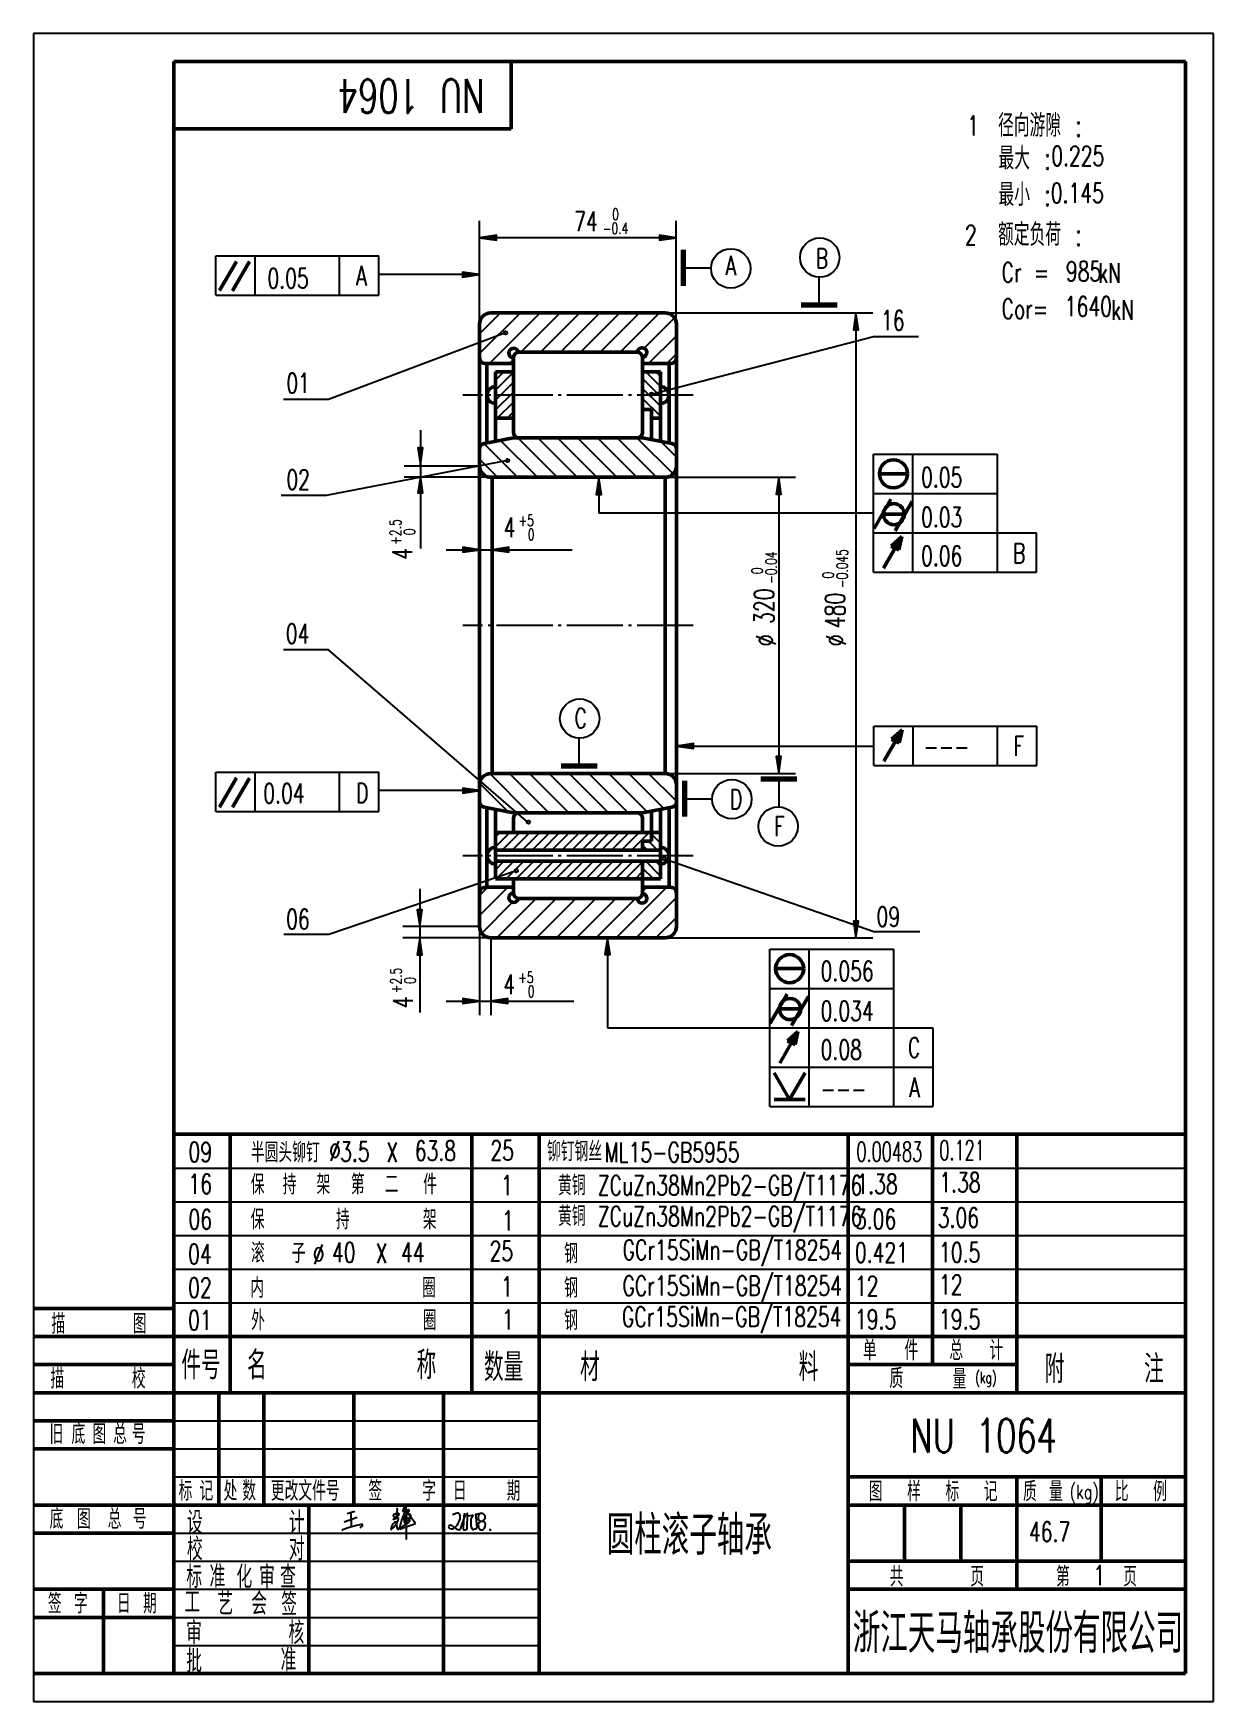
# Model space of a CAD drawing. Extents: x 0 to 210, y 0 to 297.
import ezdxf
from ezdxf.enums import TextEntityAlignment as Align

# ---------------------------------------------------------------- set-up
doc = ezdxf.new("R2010")
doc.units = 0
doc.header["$MEASUREMENT"] = 0
doc.linetypes.add('CENTER', pattern=[12.5, 10, -1, 0.5, -1])
doc.layers.get('0').update_dxf_attribs({"linetype": 'CONTINUOUS'})
doc.layers.get('DEFPOINTS').update_dxf_attribs({"linetype": 'CONTINUOUS'})
doc.layers.add('1', color=7, linetype='CONTINUOUS', lineweight=50)
doc.layers.add('粗实线', color=7, linetype='CONTINUOUS', lineweight=50)
for name, color, linetype in [('2', 7, 'CONTINUOUS'), ('3', 7, 'CENTER'), ('90', 7, 'CONTINUOUS'), ('文字', 7, 'CONTINUOUS')]:
    doc.layers.add(name, color=color, linetype=linetype)
doc.styles.add('HZ', font='txt.shx', dxfattribs={"width": 0.7, "bigfont": 'HZTXT.shx'})
doc.dimstyles.get("Standard").update_dxf_attribs({"dimtxt": 0.18, "dimasz": 0.18, "dimexe": 0.18, "dimexo": 0.0625, "dimgap": 0.09, "dimtad": 0, "dimtih": 1, "dimtoh": 1, "dimdec": 4, "dimzin": 0, "dimdsep": 46, "dimtxsty": 'Standard', "dimcen": 0.09, "dimadec": 0, "dimazin": 0, "dimtfac": 1, "dimtdec": 4, "dimtofl": 0, "dimtmove": 0, "dimatfit": 3, "dimfxl": 0, "dimtolj": 1, "dimtzin": 0, "dimarcsym": 0})

# ---------------------------------------------------------------- blocks, each defined once
blk = doc.blocks.new('BLK', base_point=(1, 0))
for points in [[(0, 0), (1, 0), (0, 0.15), (0, -0.15), (1, 0)], [(0, 0.07), (0.5, 0), (0, -0.07)]]:
    blk.add_lwpolyline(points)
blk = doc.blocks.new('*D4')
at = {"color": 0, "linetype": 'ByBlock'}
for p, q in [((112.4, 247.24), (149.35, 247.24)), ((146.35, 244.24), (146.35, 138.97)), ((112.4, 135.97), (149.35, 135.97))]:
    blk.add_line(p, q, dxfattribs=at)
at = {"layer": 'DEFPOINTS', "color": 0, "linetype": 'ByBlock'}
for p in [(112.4, 247.24), (112.4, 135.97), (146.35, 135.97)]:
    blk.add_point(p, dxfattribs=at)
at = {"color": 0, "linetype": 'ByBlock', "xscale": 3, "yscale": 3, "zscale": 3}
for p, rotation in [((146.35, 247.24), 90), ((146.35, 135.97), 270)]:
    blk.add_blockref('BLK', p, dxfattribs=dict(at, rotation=rotation))
blk = doc.blocks.new('*D3')
at = {"color": 0, "linetype": 'ByBlock'}
for p, q in [((112.4, 214.97), (135.61, 214.97)), ((132.61, 211.97), (132.61, 165.24)), ((112.4, 162.24), (135.61, 162.24))]:
    blk.add_line(p, q, dxfattribs=at)
at = {"layer": 'DEFPOINTS', "color": 0, "linetype": 'ByBlock'}
for p in [(112.4, 214.97), (112.4, 162.24), (132.61, 162.24)]:
    blk.add_point(p, dxfattribs=at)
at = {"color": 0, "linetype": 'ByBlock', "xscale": 3, "yscale": 3, "zscale": 3}
for p, rotation in [((132.61, 214.97), 90), ((132.61, 162.24), 270)]:
    blk.add_blockref('BLK', p, dxfattribs=dict(at, rotation=rotation))
blk = doc.blocks.new('*D2')
at = {"color": 0, "linetype": 'ByBlock'}
for p, q in [((-152.5, 134.63), (-152.5, 153.01)), ((-117.5, 134.63), (-117.5, 153.01)), ((-120.5, 150.01), (-149.5, 150.01))]:
    blk.add_line(p, q, dxfattribs=at)
at = {"layer": 'DEFPOINTS', "color": 0, "linetype": 'ByBlock'}
for p in [(-152.5, 150.01), (-152.5, 134.63), (-117.5, 134.63)]:
    blk.add_point(p, dxfattribs=at)
at = {"color": 0, "linetype": 'ByBlock', "xscale": 3, "yscale": 3, "zscale": 3, "rotation": 180}
blk.add_blockref('BLK', (-152.5, 150.01), dxfattribs=at)
at = {"color": 0, "linetype": 'ByBlock', "xscale": 3, "yscale": 3, "zscale": 3}
blk.add_blockref('BLK', (-117.5, 150.01), dxfattribs=at)

msp = doc.modelspace()

# ---------------------------------------------------------------- linework, layer by layer
for p, q in [((55.31452, 32.01948), (57.60089, 32.85438)), ((55.81245, 33.5), (57.16793, 33.88791)), ((56.50047, 33.75916), (56.52538, 31.07611)), ((65.09332, 33.31458), (63.94095, 32.41517)), ((63.94095, 32.41517), (64.80797, 32.73325)), ((64.5775, 32.64551), (64.08362, 33.04037)), ((64.72939, 34.29235), (64.5775, 32.64551)), ((65.90521, 34.52975), (65.66767, 33.90064)), ((65.66767, 33.90064), (65.90521, 33.95999)), ((66.85352, 33.96248), (65.90946, 32.53584)), ((67.96539, 31.68859), (66.33189, 33.89626)), ((66.33189, 33.89626), (66.33385, 32.49417)), ((66.77862, 33.87181), (66.77862, 33.87181)), ((74.59208, 33.29418), (75.1343, 33.51093)), ((76.01836, 30.70215), (76.8959, 33.33322)), ((76.57961, 33.14784), (76.45185, 30.90428)), ((76.63436, 33.25728), (76.57961, 33.14784)), ((76.8959, 33.33322), (76.74964, 33.38194)), ((77.10889, 33.42145), (77.10889, 33.20256)), ((77.10889, 33.20256), (77.2184, 33.09312)), ((77.20015, 30.83132), (77.2549, 33.45793)), ((77.2184, 33.09312), (78.1127, 33.2208)), ((78.13095, 32.96544), (77.91194, 32.61887)), ((78.75149, 33.36673), (79.62265, 33.54104)), ((78.95225, 31.08668), (78.75149, 33.36673)), ((25, 30), (89.99995, 30)), ((54.86937, 30.53135), (55.0055, 30.58106)), ((58.53868, 31.33013), (58.06113, 30.95892)), ((65.30443, 30.76654), (67.96539, 31.68859)), ((65.90946, 32.53584), (65.84191, 32.50208)), ((66.33385, 32.49417), (66.33278, 28.86073)), ((77.85718, 32.32703), (77.83893, 31.45149)), ((78.82449, 30.84956), (78.95225, 31.08668)), ((79.1862, 31.23246), (79.17867, 31.03908)), ((81.10588, 30.6854), (81.37964, 30.52123)), ((25, 25), (89.99995, 25)), ((25, 20), (89.99995, 20)), ((25, 15), (89.99995, 15)), ((25, 10), (89.99995, 10))]:
    msp.add_line(p, q)
for centre, radius, start, end in [((64.17484, 33.15446), 0.14607, 108.9005078, 231.3566021), ((65.49561, 29.29692), 4.22345, 98.0146679, 108.9005078), ((64.57262, 34.26905), 0.15849, 8.4525573, 63.0742444), ((64.85938, 32.59311), 0.14927, 25.1165159, 110.1466896), ((64.92958, 33.31695), 0.16376, 359.1714359, 98.0146679), ((84.23703, 26.55158), 19.57483, 155.9855785, 167.0616906), ((65.78692, 32.61212), 0.12301, 142.0603178, 296.5518119), ((67.14288, 31.55502), 1.84234, 97.9202994, 142.0603178), ((66.17839, 34.4066), 0.29965, 104.5678325, 155.7329048), ((65.34262, 36.90455), 2.99782, 280.8166613, 287.7523891), ((66.62249, 32.06801), 0.62325, 92.3396666, 156.205066), ((66.20256, 34.56864), 0.16213, 341.7540804, 127.8769993), ((65.89092, 36.6053), 2.58187, 278.1438691, 288.0077035), ((66.57373, 32.26964), 0.42174, 299.3725836, 86.8302727), ((66.71215, 34.00387), 0.14785, 296.7181922, 98.9713927), ((66.74093, 32.95624), 0.44869, 315.4460481, 70.7292572), ((75.39853, 33.03561), 0.54383, 16.1691007, 119.0694681), ((73.99722, 32.87036), 1.94953, 332.460007, 9.3488615), ((76.72019, 33.29354), 0.09318, 71.5750642, 202.902758), ((77.12465, 33.45711), 0.039, 246.154342, 1.1941956), ((77.20927, 33.45888), 0.04564, 358.8058044, 181.1941956), ((78.12229, 33.15366), 0.06783, 339.2267202, 98.1253977), ((80.17723, 32.37415), 2.12999, 159.2267202, 163.8830539), ((79.93106, 32.79433), 0.81759, 126.6989745, 245.1596607), ((79.74723, 32.69638), 0.81279, 70.3740262, 112.022584), ((79.62111, 32.77888), 0.79113, 341.2844619, 59.7018298), ((63.11497, 8.26412), 23.74467, 101.5909492, 109.9700076), ((58.43399, 31.41994), 0.13793, 319.371577, 130.6622652), ((65.96346, 30.20744), 2.42292, 137.0124048, 164.1275062), ((63.27505, 30.79624), 0.36541, 348.9199235, 11.6616905), ((63.69686, 30.72494), 0.06322, 179.0259282, 317.3946354), ((60.90168, 33.94096), 4.3238, 311.0887327, 341.1893868), ((64.40248, 31.73295), 0.24637, 50.3483882, 149.0956111), ((62.1475, 31.02037), 2.57541, 357.3547718, 20.5080306), ((65.03611, 30.94986), 0.31961, 188.7008982, 224.456308), ((64.91821, 30.83418), 0.15444, 224.456308, 309.5217625), ((64.87756, 32.60163), 0.1292, 334.8834841, 25.1165159), ((64.73866, 31.05183), 0.4366, 309.5217625, 344.3994333), ((78.30907, 13.2233), 21.95004, 121.6827134, 126.7739565), ((65.26073, 30.87098), 0.11321, 215.420078, 292.7068906), ((66.5167, 32.00888), 0.55875, 146.2303749, 188.9941729), ((66.11925, 32.02557), 0.18621, 213.9675398, 354.8577194), ((41.90632, 61.93425), 38.611, 309.1906386, 310.6533732), ((74.28883, 30.95865), 0.43642, 39.2816282, 162.217783), ((74.27855, 31.18208), 0.41519, 192.5394353, 247.1048652), ((74.41843, 31.5133), 0.77474, 247.1048652, 312.8995645), ((76.58108, 33.20968), 2.77837, 225.2955946, 244.4912331), ((72.36788, 33.71998), 3.78708, 312.8995645, 332.460007), ((75.70147, 31.14926), 0.54802, 234.6730877, 305.3269123), ((76.7345, 30.88818), 0.28311, 176.7408638, 283.0907307), ((62.25801, 93.14282), 64.19874, 283.0907307, 283.3751901), ((77.08054, 30.80462), 0.12255, 283.3751901, 12.5835602), ((79.19167, 31.42329), 1.35303, 178.8058266, 208.5522016), ((78.2519, 32.40403), 0.40216, 147.7091488, 191.0392829), ((78.24297, 30.90707), 0.27298, 208.5522016, 288.9694749), ((78.98971, 28.73464), 2.02421, 97.8002648, 108.9694749), ((78.6976, 30.86702), 0.12809, 277.8002648, 352.1658628), ((79.85134, 31.41506), 0.68974, 41.1882349, 195.3508845), ((79.77841, 31.20508), 0.62229, 195.4718752, 292.8675954), ((79.07554, 33.70841), 1.75416, 293.5900447, 317.5757868), ((79.37547, 31.48247), 1.06748, 307.1571451, 21.2451227)]:
    msp.add_arc(centre, radius, start, end)
at = {"layer": '1'}
for p, q in [((25, 292), (25, 5)), ((205, 292), (25, 292)), ((25, 292), (25, 5)), ((85, 280), (85, 292)), ((205, 5), (205, 292)), ((25, 280), (85, 280)), ((115.50856, 252.0402), (115.50856, 258.4402)), ((115.80856, 252.0402), (115.80856, 258.4402)), ((33.13615, 251.21145), (36.13615, 256.4076)), ((35.44561, 251.17109), (38.44561, 256.36725)), ((112.40409, 247.23661), (81.40409, 247.23661)), ((143.01981, 248.80816), (136.61981, 248.80816)), ((143.01981, 248.50816), (136.61981, 248.50816)), ((79.40415, 245.23661), (79.40415, 137.97443)), ((114.40415, 245.23661), (114.40415, 137.97443)), ((80.40409, 238.23661), (85.40409, 238.23661)), ((80.65749, 224.06121), (80.65749, 238.23661)), ((85.40409, 239.23661), (85.40409, 225.97443)), ((107.40409, 240.23661), (86.40409, 240.23661)), ((108.40409, 225.97443), (108.40409, 239.34685)), ((113.40409, 238.23661), (108.40409, 238.23661)), ((113.15069, 238.23661), (113.15069, 224.07364)), ((82.2306, 236.73661), (82.2306, 224.36387)), ((82.2306, 236.73661), (85.40409, 236.73661)), ((108.40409, 236.73661), (111.57758, 236.73661)), ((111.57758, 236.73661), (111.57758, 224.37218)), ((108.40409, 230.04894), (109.97519, 230.04894)), ((109.97519, 230.04894), (109.97519, 224.67627)), ((82.2306, 228.47443), (85.40409, 228.47443)), ((109.97519, 228.47443), (111.57758, 228.47443)), ((85.40409, 224.97443), (80.21516, 223.97611)), ((108.40409, 224.97443), (85.40409, 224.97443)), ((108.40409, 224.97443), (113.59054, 223.99017)), ((112.40409, 217.97443), (81.40409, 217.97443)), ((81.64494, 217.97443), (81.64494, 165.23661)), ((112.40415, 217.97443), (112.40415, 165.23661)), ((150.49489, 218.59371), (155.49489, 218.59371)), ((150.64608, 218.59371), (150.64608, 218.59371)), ((149.5826, 208.85806), (152.5826, 214.05421)), ((151.29159, 211.42702), (155.02953, 211.42702)), ((153.36322, 208.44239), (156.36322, 213.63854)), ((151.26157, 201.79399), (154.51157, 207.42316)), ((154.51157, 207.42316), (152.62612, 205.7234)), ((152.62612, 205.7234), (154.00872, 205.06458)), ((153.90364, 206.40498), (153.04797, 205.56499)), ((153.93366, 206.44072), (153.67846, 205.26117)), ((154.51157, 207.42316), (154.00872, 205.06458)), ((151.32161, 167.40153), (154.57161, 173.03069)), ((154.57161, 173.03069), (152.68617, 171.33093)), ((154.57161, 173.03069), (154.06877, 170.67211)), ((152.68617, 171.33093), (154.06877, 170.67211)), ((153.96369, 172.01251), (153.10802, 171.17252)), ((153.99371, 172.04825), (153.73851, 170.8687)), ((100.31127, 166.73644), (93.91127, 166.73644)), ((100.31127, 166.43644), (93.91127, 166.43644)), ((33.13615, 159.25391), (36.13615, 164.45006)), ((35.44561, 159.21355), (38.44561, 164.40971)), ((112.40409, 165.23661), (81.40409, 165.23661)), ((115.71087, 157.55313), (115.71087, 163.95313)), ((116.01087, 157.55313), (116.01087, 163.95313)), ((129.41406, 164.38115), (135.81406, 164.38115)), ((129.41406, 164.08115), (135.81406, 164.08115)), ((85.40409, 158.23661), (80.21516, 159.23493)), ((80.65749, 159.14982), (80.65749, 144.97443)), ((82.2306, 146.47443), (82.2306, 158.84717)), ((108.40409, 158.23661), (85.40409, 158.23661)), ((108.40409, 158.23661), (113.59054, 159.22087)), ((109.97519, 153.1621), (109.97519, 158.53476)), ((111.57758, 146.47443), (111.57758, 158.83886)), ((113.15069, 144.97443), (113.15069, 159.1374)), ((82.2306, 154.73661), (111.57758, 154.73661)), ((85.40409, 154.73661), (85.40409, 157.23661)), ((108.40409, 157.23661), (108.40409, 154.73661)), ((111.57758, 151.60552), (82.2306, 151.60552)), ((108.40409, 153.1621), (108.40409, 151.60552)), ((108.40409, 153.1621), (109.97519, 153.1621)), ((111.57758, 149.60552), (82.2306, 149.60552)), ((108.40409, 149.60552), (108.40409, 143.86419)), ((82.2306, 146.47443), (111.57758, 146.47443)), ((85.40409, 143.97443), (85.40409, 146.47443)), ((80.40409, 144.97443), (85.40409, 144.97443)), ((107.40409, 142.97443), (86.40409, 142.97443)), ((113.40409, 144.97443), (108.40409, 144.97443)), ((112.40409, 135.97443), (81.40409, 135.97443)), ((132.02761, 130.49327), (137.02761, 130.49327)), ((132.1788, 130.49327), (132.1788, 130.49327)), ((131.11533, 120.75762), (134.11533, 125.95377)), ((134.89594, 120.34195), (137.89594, 125.5381)), ((132.82431, 123.32658), (136.56225, 123.32658)), ((132.79429, 113.69355), (136.04429, 119.32272)), ((136.04429, 119.32272), (134.15884, 117.62296)), ((136.04429, 119.32272), (135.54145, 116.96414)), ((134.15884, 117.62296), (135.54145, 116.96414)), ((135.43636, 118.30454), (134.58069, 117.46455)), ((135.46639, 118.34028), (135.21119, 117.16073)), ((132.79429, 113.69355), (132.79429, 113.69355)), ((134.55351, 107.19397), (131.80351, 111.95711)), ((134.55351, 107.19397), (137.30351, 111.95711)), ((131.80351, 107.19397), (137.30351, 107.19397)), ((25, 101), (205, 101)), ((35, 101), (35, 55)), ((78, 101), (78, 55)), ((90, 101), (90, 55)), ((145, 101), (145, 5)), ((160, 101), (160, 60)), ((175, 101), (175, 55)), ((0, 70), (25, 70)), ((0, 65), (25, 65)), ((25, 65), (205, 65)), ((0, 60), (25, 60)), ((145, 60), (175, 60)), ((0, 55), (25, 55)), ((25, 55), (205, 55)), ((33, 55), (33, 35)), ((41, 55), (41, 35)), ((57, 55), (57, 35)), ((73, 55), (73, 35)), ((89.99995, 55), (89.99995, 5)), ((0, 50), (25, 50)), ((0, 45), (25, 45)), ((145, 40), (205, 40)), ((175, 40), (175, 20)), ((190, 40), (190, 25)), ((0, 35), (25, 35)), ((145, 35), (205, 35)), ((155, 35), (155, 25)), ((165, 35), (165, 25)), ((0, 30), (25, 30)), ((145, 25), (205, 25)), ((0, 20), (25, 20)), ((12.5, 20), (12.5, 5)), ((145, 20), (205, 20)), ((0, 15), (25, 15)), ((0, 5), (205, 5))]:
    msp.add_line(p, q, dxfattribs=at)
for centre, radius in [((153.03296, 218.59371), 2.5), ((153.10051, 211.40021), 1.87837), ((134.56568, 130.49327), 2.5), ((134.63323, 123.29977), 1.87837)]:
    msp.add_circle(centre, radius, dxfattribs=at)
for centre, radius, start, end in [((81.40409, 245.23661), 2, 90, 180), ((112.40409, 245.23661), 2, 0, 90), ((85.44986, 240.08335), 0.84797, 6.1570829, 266.9060508), ((108.30712, 240.18926), 0.84797, 276.1570829, 176.9060508), ((80.40409, 239.23661), 1, 180, 270), ((86.40409, 239.23661), 1, 90, 180), ((107.40409, 239.23661), 1, 0, 90), ((113.40409, 239.23661), 1, 270, 0), ((82.2306, 232.60552), 1.5, 90, 270), ((111.57758, 232.60552), 1.5, 270, 90), ((86.40409, 225.97443), 1, 180, 270), ((107.40409, 225.97443), 1, 270, 0), ((80.40409, 222.99412), 1, 100.8902673, 180), ((113.40409, 223.0077), 1, 0, 79.2544537), ((81.40409, 219.97443), 2, 180, 270), ((112.40409, 219.97443), 2, 270, 0), ((81.40409, 163.23661), 2, 90, 180), ((112.40409, 163.23661), 2, 0, 90), ((80.40409, 160.21692), 1, 180, 259.1097327), ((86.40409, 157.23661), 1, 90, 180), ((107.40409, 157.23661), 1, 0, 90), ((113.40409, 160.20333), 1, 280.7455463, 360), ((82.2306, 150.60552), 1.5, 90, 270), ((111.57758, 150.60552), 1.5, 270, 90), ((80.40409, 143.97443), 1, 90, 180), ((85.44986, 143.12769), 0.84797, 93.0939492, 353.8429171), ((86.40409, 143.97443), 1, 180, 270), ((107.40409, 143.97443), 1, 270, 0), ((108.30712, 143.02178), 0.84797, 183.0939492, 83.8429171), ((113.40409, 143.97443), 1, 0, 90), ((81.40409, 137.97443), 2, 180, 270), ((112.40409, 137.97443), 2, 270, 0)]:
    msp.add_arc(centre, radius, start, end, dxfattribs=at)
at = {"layer": '2'}
for p, q in [((0, 297), (0, 0)), ((210, 297), (0, 297)), ((210, 0), (210, 297)), ((32.48829, 250.42047), (32.48829, 257.42047)), ((32.48829, 257.42047), (61.48829, 257.42047)), ((39.48829, 250.42047), (39.48829, 257.42047)), ((54.48829, 250.42047), (54.48829, 257.42047)), ((61.48829, 250.42047), (61.48829, 257.42047)), ((76.47241, 254.04849), (61.48829, 254.04849)), ((115.50856, 255.2402), (120.50856, 255.2402)), ((139.81981, 248.50816), (139.81981, 253.50816)), ((32.48829, 250.42047), (61.48829, 250.42047)), ((79.40409, 243.53121), (83.10949, 247.23661)), ((79.40415, 239.99573), (86.64502, 247.23661)), ((81.18056, 238.23661), (90.18056, 247.23661)), ((86.71609, 240.23661), (93.71609, 247.23661)), ((90.25162, 240.23661), (97.25162, 247.23661)), ((93.78716, 240.23661), (100.78716, 247.23661)), ((97.32269, 240.23661), (104.32269, 247.23661)), ((100.85822, 240.23661), (107.85822, 247.23661)), ((104.39376, 240.23661), (111.39376, 247.23661)), ((84.00597, 243.68271), (52.48122, 231.79781)), ((108.65519, 240.9625), (114.05631, 246.36363)), ((109.46483, 238.23661), (114.40409, 243.17588)), ((110.00639, 232.78494), (149.4874, 243.02645)), ((149.4874, 243.02645), (157.4874, 243.02645)), ((84.71609, 238.23661), (85.40409, 238.92461)), ((112.78357, 238.26832), (114.44988, 239.93042)), ((82.2306, 235.25856), (83.70865, 236.73661)), ((82.2306, 233.49079), (85.40409, 236.66428)), ((82.2306, 231.72303), (85.40409, 234.89652)), ((111.57758, 232.36921), (108.40409, 235.5427)), ((111.57758, 234.13697), (108.97795, 236.73661)), ((111.57758, 235.90474), (110.74571, 236.73661)), ((52.48122, 231.79781), (44.48122, 231.79781)), ((82.2306, 229.95526), (85.40409, 233.12875)), ((111.57758, 230.60144), (108.40409, 233.77493)), ((111.57758, 228.83367), (108.40409, 232.00716)), ((82.51754, 228.47443), (85.40409, 231.36098)), ((84.2853, 228.47443), (85.40409, 229.59322)), ((86.14118, 217.97443), (80.15341, 223.96219)), ((89.67671, 217.97443), (83.11678, 224.53436)), ((93.21225, 217.97443), (86.33234, 224.85433)), ((96.74778, 217.97443), (89.74778, 224.97443)), ((100.28331, 217.97443), (93.28331, 224.97443)), ((103.81885, 217.97443), (96.81885, 224.97443)), ((107.35438, 217.97443), (100.35438, 224.97443)), ((110.88992, 217.97443), (103.88992, 224.97443)), ((113.82894, 218.57093), (107.56108, 224.83879)), ((114.40409, 221.53132), (111.55987, 224.37554)), ((84.38127, 220.93495), (52.09091, 214.75122)), ((82.60564, 217.97443), (79.40409, 221.17598)), ((149.49017, 222.06124), (171.49017, 222.06124)), ((149.49017, 201.06124), (149.49017, 222.06124)), ((156.49017, 201.06124), (156.49017, 222.06124)), ((171.49017, 222.06124), (171.49017, 201.06124)), ((52.09091, 214.75122), (44.09091, 214.75122)), ((100.60901, 215.16478), (100.60901, 211.60574)), ((149.49017, 215.06124), (171.49017, 215.06124)), ((149.49017, 211.60574), (100.60901, 211.60574)), ((149.49017, 208.06124), (178.49017, 208.06124)), ((178.49017, 201.06124), (178.49017, 208.06124)), ((149.49017, 201.06124), (178.49017, 201.06124)), ((52.48122, 187.26069), (44.48122, 187.26069)), ((88.0424, 156.54013), (52.48122, 187.26069)), ((149.55022, 166.66877), (149.55022, 173.66877)), ((149.55022, 173.66877), (178.55022, 173.66877)), ((156.55022, 166.66877), (156.55022, 173.66877)), ((171.55022, 166.66877), (171.55022, 173.66877)), ((178.55022, 166.66877), (178.55022, 173.66877)), ((97.11127, 166.43644), (97.11127, 171.43644)), ((117.43638, 170.11807), (149.55022, 170.11807)), ((149.55022, 166.66877), (178.55022, 166.66877)), ((32.48829, 165.46293), (61.48829, 165.46293)), ((32.48829, 158.46293), (32.48829, 165.46293)), ((39.48829, 158.46293), (39.48829, 165.46293)), ((54.48829, 158.46293), (54.48829, 165.46293)), ((61.48829, 158.46293), (61.48829, 165.46293)), ((84.46313, 158.41764), (79.41703, 163.46374)), ((88.1797, 158.23661), (81.19107, 165.22523)), ((91.71523, 158.23661), (84.71523, 165.23661)), ((95.25076, 158.23661), (88.25076, 165.23661)), ((98.7863, 158.23661), (91.7863, 165.23661)), ((102.32183, 158.23661), (95.32183, 165.23661)), ((105.85737, 158.23661), (98.85737, 165.23661)), ((109.23518, 158.39433), (102.3929, 165.23661)), ((112.20678, 158.95827), (105.92843, 165.23661)), ((114.40415, 160.29643), (109.46397, 165.23661)), ((132.61406, 164.38115), (132.61406, 159.38115)), ((76.54747, 162.19818), (61.48829, 162.19818)), ((115.71087, 160.75313), (120.71087, 160.75313)), ((32.48829, 158.46293), (61.48829, 158.46293)), ((82.2306, 152.17351), (84.7937, 154.73661)), ((82.2306, 153.94128), (83.02593, 154.73661)), ((83.43037, 151.60552), (86.56146, 154.73661)), ((85.19814, 151.60552), (88.32923, 154.73661)), ((86.96591, 151.60552), (90.097, 154.73661)), ((88.73367, 151.60552), (91.86477, 154.73661)), ((90.50144, 151.60552), (93.63253, 154.73661)), ((92.26921, 151.60552), (95.4003, 154.73661)), ((94.03697, 151.60552), (97.16807, 154.73661)), ((95.80474, 151.60552), (98.93583, 154.73661)), ((97.57251, 151.60552), (100.7036, 154.73661)), ((99.34028, 151.60552), (102.47137, 154.73661)), ((101.10804, 151.60552), (104.23913, 154.73661)), ((102.87581, 151.60552), (106.0069, 154.73661)), ((104.64358, 151.60552), (107.77467, 154.73661)), ((106.41134, 151.60552), (109.54244, 154.73661)), ((109.25622, 151.60552), (108.40409, 152.45765)), ((111.02399, 151.60552), (109.46741, 153.1621)), ((111.57758, 152.81969), (109.97519, 154.42209)), ((82.2306, 148.10245), (83.73367, 149.60552)), ((82.37035, 146.47443), (85.50144, 149.60552)), ((84.13812, 146.47443), (87.26921, 149.60552)), ((85.90588, 146.47443), (89.03697, 149.60552)), ((87.67365, 146.47443), (90.80474, 149.60552)), ((89.44142, 146.47443), (92.57251, 149.60552)), ((91.20918, 146.47443), (94.34028, 149.60552)), ((92.97695, 146.47443), (96.10804, 149.60552)), ((94.74472, 146.47443), (97.87581, 149.60552)), ((96.51248, 146.47443), (99.64358, 149.60552)), ((98.28025, 146.47443), (101.41134, 149.60552)), ((100.04802, 146.47443), (103.17911, 149.60552)), ((101.81579, 146.47443), (104.94688, 149.60552)), ((103.58355, 146.47443), (106.71464, 149.60552)), ((105.35132, 146.47443), (108.40409, 149.5272)), ((111.57758, 146.98086), (108.95292, 149.60552)), ((111.57758, 148.74863), (110.72069, 149.60552)), ((112.28818, 150.05153), (149.69756, 137.05814)), ((85.92748, 147.92476), (52.54126, 136.59472)), ((107.11909, 146.47443), (108.40409, 147.75943)), ((110.31625, 146.47443), (108.40409, 148.38658)), ((79.40415, 143.50822), (80.87035, 144.97443)), ((79.40415, 139.97269), (84.40588, 144.97443)), ((82.47695, 135.97443), (89.47695, 142.97443)), ((86.01248, 135.97443), (93.01248, 142.97443)), ((89.54802, 135.97443), (96.54802, 142.97443)), ((93.08355, 135.97443), (100.08355, 142.97443)), ((96.61909, 135.97443), (103.61909, 142.97443)), ((100.15462, 135.97443), (107.15462, 142.97443)), ((103.69015, 135.97443), (112.69015, 144.97443)), ((107.22569, 135.97443), (114.40415, 143.15288)), ((108.40409, 144.2239), (109.15462, 144.97443)), ((79.77759, 136.8106), (85.26672, 142.29973)), ((110.76122, 135.97443), (114.40415, 139.61735)), ((157.69756, 137.05814), (149.69756, 137.05814)), ((52.54126, 136.59472), (44.54126, 136.59472)), ((102.15523, 136.00369), (102.15523, 119.9608)), ((102.15523, 136.00369), (102.15523, 136.00369)), ((131.0229, 133.9608), (153.0229, 133.9608)), ((131.0229, 105.9608), (131.0229, 133.9608)), ((138.0229, 105.9608), (138.0229, 133.9608)), ((153.0229, 133.9608), (153.0229, 105.9608)), ((131.0229, 126.9608), (153.0229, 126.9608)), ((102.15523, 119.9608), (160.0229, 119.9608)), ((160.0229, 119.9608), (160.0229, 105.9608)), ((131.0229, 112.9608), (160.0229, 112.9608)), ((131.0229, 105.9608), (160.0229, 105.9608)), ((25, 95), (205, 95)), ((25, 89), (205, 89)), ((25, 83), (205, 83)), ((25, 77), (205, 77)), ((25, 71), (205, 71)), ((25, 50), (89.99995, 50)), ((25, 45), (89.99995, 45)), ((25, 40), (89.99995, 40)), ((0, 0), (210, 0))]:
    msp.add_line(p, q, dxfattribs=at)
at = {"layer": '2', "linetype": 'ByBlock'}
for p, q in [((68.87409, 226.36804), (68.87409, 205.27904)), ((79.40415, 219.97443), (65.97681, 219.97443)), ((81.64494, 217.97443), (65.97681, 217.97443)), ((73.43767, 205.06894), (95.85027, 205.06894)), ((68.73809, 144.6895), (68.73809, 122.68903)), ((79.40415, 137.97443), (65.73809, 137.97443)), ((79.40415, 137.97443), (79.40415, 122.18861)), ((81.40409, 135.97443), (65.73809, 135.97443)), ((81.40409, 135.97443), (81.40409, 122.18861)), ((73.43767, 124.72213), (96.1355, 124.72213))]:
    msp.add_line(p, q, dxfattribs=at)
at = {"layer": '2'}
for centre, radius in [((124.08297, 255.15013), 3.5), ((139.90988, 257.08257), 3.5), ((84.00597, 243.68271), 0.3), ((110.00639, 232.78494), 0.3), ((84.38127, 220.93495), 0.3), ((97.20134, 175.01084), 3.5), ((124.28528, 160.66306), 3.5), ((132.52399, 155.80674), 3.5), ((88.07417, 156.57691), 0.3), ((112.28818, 150.05153), 0.3), ((85.92748, 147.92476), 0.3)]:
    msp.add_circle(centre, radius, dxfattribs=at)
at = {"layer": '3'}
for p, q in [((117.40409, 232.60552), (76.40409, 232.60552)), ((117.40415, 191.60552), (76.40415, 191.60552)), ((117.40409, 150.60552), (76.40409, 150.60552))]:
    msp.add_line(p, q, dxfattribs=at)
at = {"layer": '粗实线', "lineweight": 50}
for p, q in [((25, 35), (89.99995, 35)), ((48.99995, 5), (48.99995, 35)), ((73, 5), (73, 35))]:
    msp.add_line(p, q, dxfattribs=at)

# ---------------------------------------------------------------- block references
at = {"layer": '2', "xscale": 3, "yscale": 3, "zscale": 3}
for p in [(79.35438, 254.04849), (79.39735, 162.19818)]:
    msp.add_blockref('BLK', p, dxfattribs=at)
at = {"layer": '2', "linetype": 'ByBlock', "xscale": 3, "yscale": 3, "zscale": 3}
for p, rotation in [((68.87409, 220.18889), 270), ((68.87409, 218.18889), 90), ((81.60564, 205.06894), 180), ((68.73809, 137.97443), 270), ((68.73809, 135.97443), 90), ((81.40409, 124.72213), 180)]:
    msp.add_blockref('BLK', p, dxfattribs=dict(at, rotation=rotation))
at = {"layer": '2', "xscale": 3, "yscale": 3, "zscale": 3}
for p, rotation in [((100.60901, 217.93244), 90), ((114.43487, 170.11807), 180), ((102.15523, 136.00369), 90)]:
    msp.add_blockref('BLK', p, dxfattribs=dict(at, rotation=rotation))
at = {"layer": '2', "linetype": 'ByBlock', "xscale": 3, "yscale": 3, "zscale": 3}
for p in [(79.40409, 205.06894), (79.40415, 124.72213)]:
    msp.add_blockref('BLK', p, dxfattribs=at)

# ---------------------------------------------------------------- texts
at = {"layer": '2', "style": 'HZ', "width": 0.7}
for s, height, p in [('1', 3.5, (166.14779, 278.80894)), ('径向游隙 :', 4, (171.64779, 278.60358)), ('最大 :', 4, (171.72767, 272.76591)), ('最小 :', 4, (171.72767, 266.28972)), ('2', 3.5, (165.74779, 259.34089)), ('额定负荷 :', 4, (171.64779, 259.17501)), ('B', 3.5, (139.18931, 255.1923)), ('A', 3.5, (57.40786, 252.10044)), ('Cr =', 3.5, (172.27932, 252.68824)), ('   kN', 3.5, (182.30185, 252.60078)), ('Cor=', 3.5, (172.27932, 246.21205)), ('    kN', 3.5, (182.24174, 245.99654)), ('16', 3.5, (150.80844, 244.13452)), ('01', 3.5, (45.00534, 232.97736)), ('02', 3.5, (45.00534, 215.80567)), ('B', 3.5, (174.28965, 202.70547)), ('04', 3.5, (44.91527, 188.36876)), ('C', 3.5, (96.2706, 173.33504)), ('F', 3.5, (174.39473, 168.36662)), ('D', 3.5, (57.40786, 160.03567)), ('D', 3.5, (123.92232, 158.91231)), ('F', 3.5, (131.80343, 154.06899)), ('06', 3.5, (44.97532, 137.55981)), ('09', 3.5, (150.02654, 137.98749)), ('C', 3.5, (155.61221, 114.70023)), ('A', 3.5, (155.82237, 107.58716)), ('09', 3.5, (27.59167, 96.11581)), ('半圆头铆钉', 3.5, (38.6955, 96.00176)), ('%%c', 3.5, (52.62759, 96.30492)), ('X', 3.5, (62.78783, 96.03644)), ('铆钉钢丝', 3.5, (91.38414, 96.18837)), ('ML15-GB5955', 3.5, (101.59181, 96.06997)), ('16', 3.5, (27.59167, 90.4325)), ('保', 3.5, (38.67037, 90.3074)), ('持', 3.5, (44.35984, 90.3074)), ('架', 3.5, (50.37956, 90.3074)), ('第', 3.5, (56.48936, 90.34314)), ('二', 3.5, (62.5241, 90.34314)), ('件', 3.5, (69.35447, 90.34314)), ('1', 3.5, (83.21534, 90.16756)), ('06', 3.5, (27.59167, 84.1058)), ('保', 3.5, (38.67037, 84.0952)), ('持', 3.5, (53.83228, 84.0952)), ('架', 3.5, (69.29442, 84.0952)), ('1', 3.5, (83.35533, 83.87581)), ('04', 3.5, (27.53162, 77.93995)), ('滚', 3.5, (38.7154, 78.13654)), ('子', 3.5, (45.96881, 78.09486)), ('%%c', 3.5, (49.70081, 77.88072)), ('X', 3.5, (60.8905, 78.08846)), ('钢', 3.5, (94.43917, 78.01144)), ('02', 3.5, (27.53162, 71.93495)), ('内', 3.5, (38.59531, 71.8992)), ('圈', 3.5, (69.15931, 71.8992)), ('1', 3.5, (83.21534, 72.13123)), ('钢', 3.5, (94.43917, 71.8992)), ('描', 3.5, (3.22753, 65.50101)), ('图', 3.5, (17.66888, 65.50101)), ('01', 3.5, (27.53162, 66.16228)), ('外', 3.5, (38.74543, 66.12653)), ('圈', 3.5, (69.27941, 66.12653)), ('1', 3.5, (83.35533, 66.25893)), ('钢', 3.5, (94.43917, 66.12653)), ('件号', 5, (26.33068, 57.38711)), ('名', 5, (38.02486, 57.38711)), ('称', 5, (68.18355, 57.38711)), ('数量', 5, (80.16295, 57.04754)), ('材', 5, (97.27639, 57.04754)), ('料', 5, (136.17194, 57.04754)), ('单', 3.5, (147.5809, 60.7828)), ('件', 3.5, (154.99672, 60.7828)), ('总', 3.5, (162.983, 60.7828)), ('计', 3.5, (170.1136, 60.7828)), ('描', 3.5, (3.03238, 55.74288)), ('校', 3.5, (17.51876, 55.74288)), ('质', 3.5, (152.32463, 55.7965)), ('量', 3.5, (163.55344, 55.68926)), ('附', 5, (179.94632, 56.70797)), ('注', 5, (197.63021, 56.70797)), ('(kg)', 2, (167.54658, 56.70797)), ('旧', 3.5, (2.88226, 45.85964)), ('底', 3.5, (6.78533, 45.85964)), ('图', 3.5, (10.49324, 45.85964)), ('总', 3.5, (14.20115, 45.85964)), ('号', 3.5, (17.51876, 45.85964)), ('标', 3.5, (25.8503, 35.76194)), ('记', 3.5, (29.55821, 35.76194)), ('处', 3.5, (33.85158, 35.76194)), ('数', 3.5, (37.16919, 35.76194)), ('更改文件号', 3.5, (42.24318, 35.76194)), ('签   字', 3.5, (59.61182, 35.76194)), ('日   期', 3.5, (74.63862, 35.76194)), ('图  样  标  记', 3.5, (148.64674, 35.65471)), ('质 量', 3.5, (176.08829, 35.65471)), ('比  例', 3.5, (192.42112, 35.65471)), ('底', 3.5, (2.88226, 30.75777)), ('图', 3.5, (7.7611, 30.75777)), ('总', 3.5, (13.22539, 30.75777)), ('号', 3.5, (17.71391, 30.75777)), ('圆柱滚子轴承', 7, (102.00194, 26.12892)), ('共     页', 3.5, (152.38467, 20.49923)), ('第    页', 3.5, (181.97291, 20.49923)), ('1', 3.5, (188.58732, 20.71679)), ('签 字', 3.5, (2.58203, 15.70952)), ('日 期', 3.5, (14.87668, 15.70952))]:
    msp.add_text(s, height=height, dxfattribs=at).set_placement(p)
msp.add_text('A', height=3.5, dxfattribs=at).set_placement((124.10246, 253.92339), align=Align.CENTER)
for p in [(132.08125, 187.8943), (144.55604, 187.8943)]:
    msp.add_text('%%c', height=3.5, rotation=90, dxfattribs=at).set_placement(p)
at = {"layer": '2', "style": 'HZ', "width": 0.688541}
msp.add_text('(kg)', height=2.5, dxfattribs=at).set_placement((184.3748, 36.08364), (189.53885, 36.08364), align=Align.FIT)
at = {"layer": '90', "style": 'HZ', "width": 0.7}
for s, height, rotation, p in [('NU 1064', 6, 180, (80.25013, 288.82386)), ('+2.5', 2, 90, (65.42128, 205.94262)), ('0', 2, 90, (67.92128, 207.64262)), ('4', 3.5, 90, (67.42128, 203.30929)), ('-0.045', 2, 90, (144.9029, 198.23151)), ('-0.04', 2, 90, (132.27496, 198.99632)), ('0', 2, 90, (129.77496, 200.69632)), ('0', 2, 90, (142.4029, 199.93151)), ('320', 3.5, 90, (131.77496, 191.87132)), ('480', 3.5, 90, (144.4029, 191.10651)), ('+2.5', 2, 90, (65.52331, 126.09555)), ('0', 2, 90, (68.02331, 127.79555)), ('4', 3.5, 90, (67.52331, 123.46222))]:
    msp.add_text(s, height=height, rotation=rotation, dxfattribs=at).set_placement(p)
at = {"layer": '90', "style": 'HZ'}
for s, height, width, p in [('0.225', 3.5, 0.7, (181.10658, 273.43405)), ('0.145', 3.5, 0.7, (181.02295, 266.83839)), ('74', 3.5, 0.7, (96.21847, 261.79649)), ('0', 2, 0.7, (103.00181, 263.79649)), ('-0.4', 2, 0.7, (101.30181, 261.29649)), ('985', 3.5, 0.7, (183.70917, 252.91073)), ('0.05', 3.5, 0.7, (41.6488, 251.62801)), ('1640', 3.5, 0.7, (183.51817, 246.63187)), ('0.05', 3.5, 0.7, (157.93705, 216.23513)), ('+5', 2, 0.7, (86.29517, 209.28068)), ('0.03', 3.5, 0.7, (157.93705, 209.12206)), ('4', 3.5, 0.7, (83.66184, 207.28068)), ('0', 2, 0.7, (87.99517, 206.78068)), ('0.06', 3.5, 0.7, (157.93705, 202.23233)), ('---', 3.5, 0.7, (158.3573, 168.30257)), ('0.04', 3.5, 0.7, (40.90477, 159.96105)), ('0.056', 3.5, 0.7, (140.07077, 128.33743)), ('4', 3.5, 0.7, (83.6147, 125.94383)), ('+5', 2, 0.7, (86.24804, 127.94383)), ('0', 2, 0.7, (87.94804, 125.44383)), ('0.034', 3.5, 0.7, (140.07077, 121.22436)), ('0.08', 3.5, 0.7, (140.07077, 114.33463)), ('---', 3.5, 0.7, (140.07077, 107.33463)), ('3.5', 3.5, 0.7, (54.58048, 96.17235)), ('63.8', 3.5, 0.7, (67.86264, 96.31607)), ('0.00483', 3.5, 0.6, (146.44703, 96.14939)), ('0.121', 3.5, 0.6, (161.19136, 96.4221)), ('黄铜 ZCuZn38Mn2Pb2-GB/T1176', 3.5, 0.7, (93.34714, 90.15817)), ('1.38', 3.5, 0.7, (146.44703, 90.42257)), ('1.38', 3.5, 0.7, (161.19136, 90.69528)), ('黄铜 ZCuZn38Mn2Pb2-GB/T1176', 3.5, 0.7, (93.34714, 84.67545)), ('3.06', 3.5, 0.7, (146.17399, 84.15034)), ('3.06', 3.5, 0.7, (160.91832, 84.42304)), ('40', 3.5, 0.7, (53.12717, 78.21767)), ('44', 3.5, 0.7, (65.4021, 78.21767)), ('GCr15SiMn-GB/T18254', 3.5, 0.7, (104.83593, 78.6827)), ('0.421', 3.5, 0.7, (146.17399, 78.20038)), ('10.5', 3.5, 0.7, (161.14801, 78.21666)), ('GCr15SiMn-GB/T18254', 3.5, 0.7, (104.81249, 72.28451)), ('12', 3.5, 0.7, (146.17399, 72.25614)), ('12', 3.5, 0.7, (161.14801, 72.47973)), ('GCr15SiMn-GB/T18254', 3.5, 0.7, (104.71858, 66.76535)), ('19.5', 3.5, 0.7, (146.17399, 66.31191)), ('19.5', 3.5, 0.7, (161.14801, 66.31388)), ('NU 1064', 6, 0.7, (156.04328, 44.35017)), ('46.7', 3.5, 0.7, (177.13485, 28.49767))]:
    msp.add_text(s, height=height, dxfattribs=dict(at, width=width)).set_placement(p)
at = {"layer": '90', "style": 'HZ', "width": 0.7}
for p in [(83.41085, 96.37468), (83.27086, 78.47817)]:
    msp.add_text('25', height=3.5, dxfattribs=at).set_placement(p, align=Align.CENTER)
at = {"layer": '文字', "style": 'HZ', "width": 0.7}
for s, height, p in [('设   ', 4, (32.46079, 32.05063)), (' 计', 4, (45.61695, 32.05063)), ('校   ', 4, (32.46079, 27.37108)), (' 对', 4, (45.61695, 27.37108)), ('标   ', 4, (32.36087, 22.41267)), ('准', 4, (32.73987, 22.4672)), ('化   ', 4, (41.27461, 22.41267)), ('审', 4, (41.57223, 22.41267)), ('查', 4, (45.29953, 22.41267)), ('工', 4, (28.27782, 17.71441)), ('艺', 4, (34.14426, 17.63822)), ('会', 4, (40.16118, 17.66203)), ('签', 4, (45.50191, 17.56203)), ('浙江天马轴承股份有限公司', 7, (175.18758, 12.52237)), ('审   ', 4, (32.32112, 12.46393)), (' 核', 4, (45.55388, 12.46393)), ('批   ', 4, (32.33621, 7.43503)), ('准', 4, (45.39148, 7.61446))]:
    msp.add_text(s, height=height, dxfattribs=at).set_placement(p, align=Align.MIDDLE)

# ---------------------------------------------------------------- dimensions: what is measured, and where the dimension line sits
at = {"layer": '2'}
dim = msp.add_linear_dim(base=(79.40415, 260.62201), p1=(114.40415, 245.23661), p2=(79.40415, 245.23661), text=' ', dimstyle='Standard', dxfattribs=at)
dim.commit()
dim.dimension.update_dxf_attribs({"geometry": '*D2', "text_midpoint": (96.90415, 264.12201), "insert": (231.90033, 110.60991)})
dim = msp.add_linear_dim(base=(146.34993, 135.97443), p1=(112.40409, 247.23661), p2=(112.40409, 135.97443), angle=90, text='  ', dimstyle='Standard', dxfattribs=at)
dim.commit()
dim.dimension.update_dxf_attribs({"geometry": '*D4', "text_midpoint": (142.84993, 191.60552)})
dim = msp.add_linear_dim(base=(132.61415, 165.23661), p1=(112.40415, 217.97443), p2=(112.40415, 165.23661), angle=90, text=' ', dimstyle='Standard', dxfattribs=at)
dim.commit()
dim.dimension.update_dxf_attribs({"geometry": '*D3', "text_midpoint": (129.11415, 191.60552), "insert": (0, 3)})

doc.saveas('drawing.dxf')
